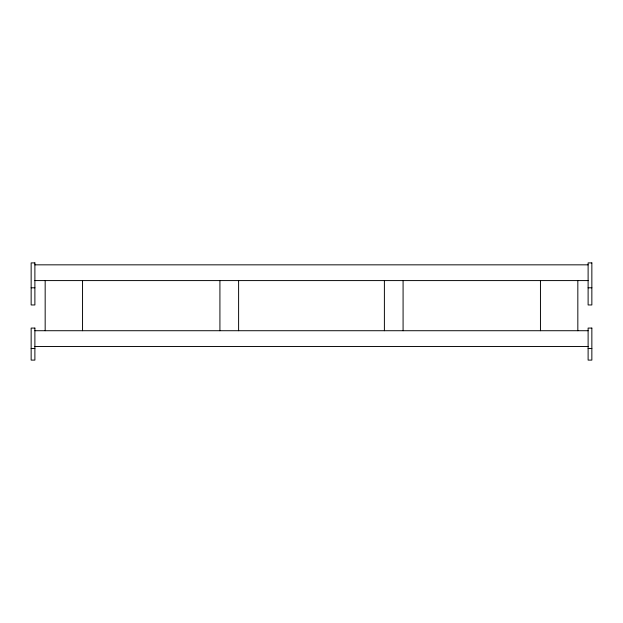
<?xml version="1.0" encoding="UTF-8"?>
<svg xmlns="http://www.w3.org/2000/svg" width="623" height="623" viewBox="0 0 623 623"><rect width="100%" height="100%" fill="white"/><g stroke="black" fill="none" stroke-linecap="round" stroke-linejoin="round"><path stroke-width="0.93" d="M34.888 264.837L588.112 264.837M34.888 280.584L588.112 280.584M31.15 287.795L34.888 287.795M588.112 287.795L591.85 287.795M34.888 330.72L588.112 330.72M34.888 346.466L588.112 346.466M31.15 348.537L34.888 348.537M588.112 348.537L591.85 348.537M577.833 280.584L577.833 330.72M540.452 280.584L540.452 330.72M403.081 280.584L403.081 330.72M384.391 280.584L384.391 330.72M238.609 280.584L238.609 330.72M219.919 280.584L219.919 330.72M82.547 280.584L82.547 330.72M45.168 280.584L45.168 330.72M34.888 262.898L31.15 262.898L31.15 304.966L34.888 304.966L34.888 262.898M591.85 262.898L588.112 262.898L588.112 304.966L591.85 304.966L591.85 262.898M34.888 328.08L31.15 328.08L31.15 360.102L34.888 360.102L34.888 328.08M591.85 328.08L588.112 328.08L588.112 360.102L591.85 360.102L591.85 328.08"/></g></svg>
